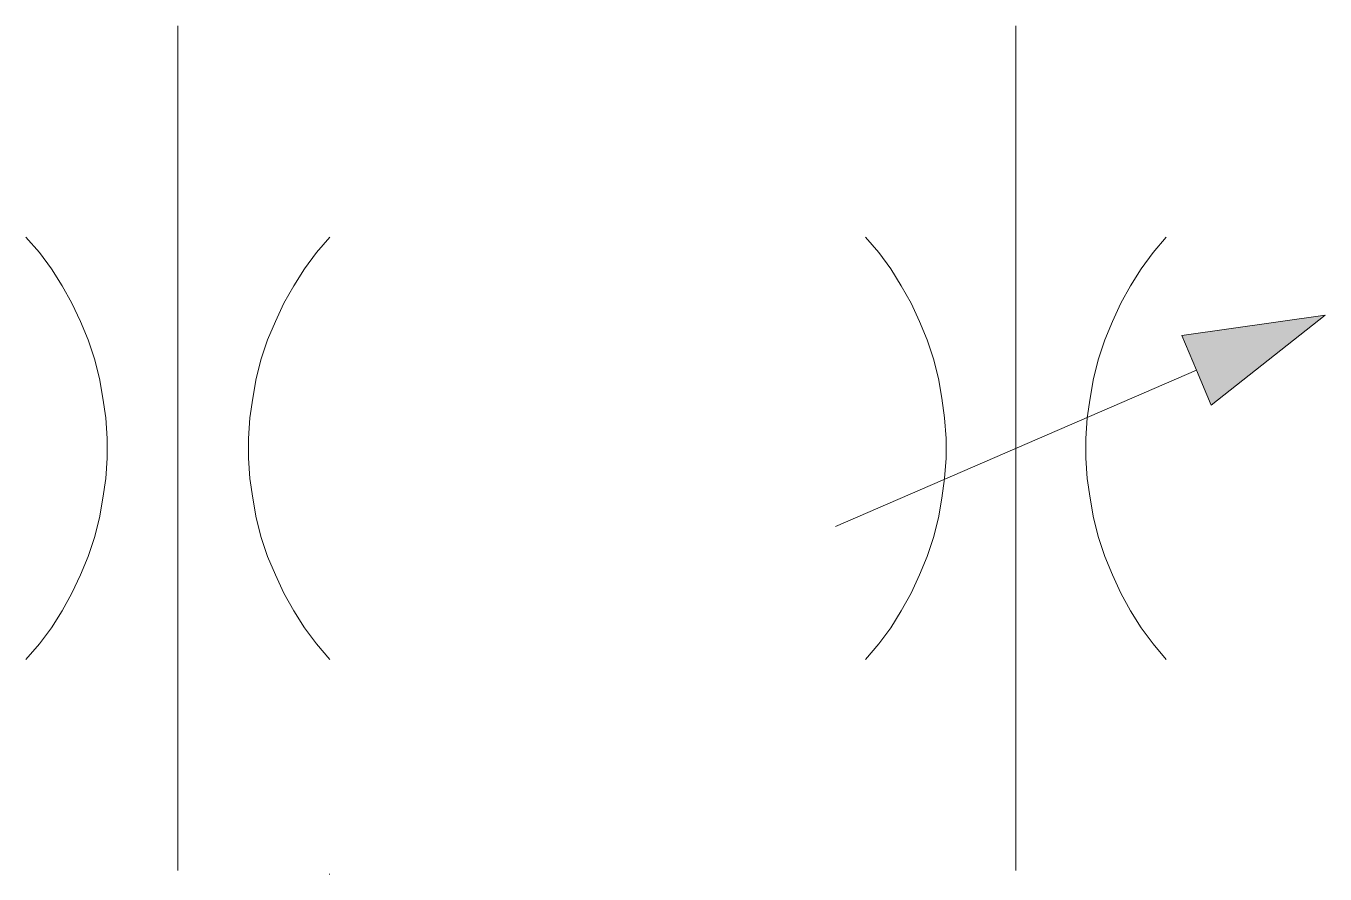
# Model space of a CAD drawing. Header units: millimetres. Extents: x 125.9 to 144.4, y 291.7 to 303.8.
import ezdxf

# ---------------------------------------------------------------- set-up
doc = ezdxf.new("R2010")
doc.units = ezdxf.units.MM
doc.layers.add('Слой по умолчанию', color=7, linetype='Continuous')

# ---------------------------------------------------------------- blocks, each defined once
blk = doc.blocks.new('2026106-194250-1')
at = {"layer": 'Слой по умолчанию', "color": 7, "linetype": 'Continuous', "lineweight": 5}
for points in [[(4.03252, 0), (4.03252, -6.024902)], [(4.03252, -6.024902), (4.03252, -12.049792)]]:
    blk.add_lwpolyline(points, dxfattribs=at)
at = {"layer": 'Слой по умолчанию', "color": 7, "linetype": 'Continuous', "lineweight": 5, "flags": 128}
for points in [[(1.865039, -3.012451), (2.05658, -3.233362), (2.227966, -3.464319), (2.379187, -3.70531), (2.520325, -3.956348), (2.641296, -4.217432), (2.752197, -4.478503), (2.842932, -4.749622), (2.913501, -5.030786), (2.963904, -5.311951), (3.004224, -5.593115), (3.02439, -5.884314), (3.02439, -6.165479), (3.004224, -6.456677), (2.963904, -6.737842), (2.913501, -7.019006), (2.842932, -7.300171), (2.752197, -7.571289), (2.641296, -7.832361), (2.520325, -8.093445), (2.379187, -8.344482), (2.227966, -8.585474), (2.05658, -8.816431), (1.865039, -9.037341)], [(6.2, -9.037341), (6.008459, -8.816431), (5.837073, -8.585474), (5.685852, -8.344482), (5.544714, -8.093445), (5.423743, -7.832361), (5.312842, -7.571289), (5.222119, -7.300171), (5.15155, -7.019006), (5.101135, -6.737842), (5.060815, -6.456677), (5.040649, -6.165479), (5.040649, -5.884314), (5.060815, -5.593115), (5.101135, -5.311951), (5.15155, -5.030786), (5.222119, -4.749622), (5.312842, -4.478503), (5.423743, -4.217432), (5.544714, -3.956348), (5.685852, -3.70531), (5.837073, -3.464319), (6.008459, -3.233362), (6.2, -3.012451)]]:
    blk.add_lwpolyline(points, dxfattribs=at)
at = {"layer": 'Слой по умолчанию', "color": 7, "linetype": 'Continuous', "lineweight": 0}
blk.add_lwpolyline([(6.189917, -12.1), (6.2, -12.1)], dxfattribs=at)
blk = doc.blocks.new('2026106-194250-2')
at = {"layer": 'Слой по умолчанию', "lineweight": 0}
blk.add_hatch(color=7, dxfattribs=at).paths.add_polyline_path([(6.564368, -4.910291), (6.773877, -5.412366), (8.4, -4.127051), (6.354871, -4.418262), (6.564368, -4.910291)])
at = {"layer": 'Слой по умолчанию', "color": 7, "linetype": 'Continuous', "lineweight": 5}
for points in [[(3.990503, 0), (3.990503, -6.024902)], [(6.564368, -4.910291), (1.416626, -7.139502)], [(3.990503, -6.024902), (3.990503, -12.049792)]]:
    blk.add_lwpolyline(points, dxfattribs=at)
at = {"layer": 'Слой по умолчанию', "color": 7, "linetype": 'Continuous', "lineweight": 5, "flags": 128}
for points in [[(1.845605, -3.012451), (2.035156, -3.233362), (2.204749, -3.464319), (2.354395, -3.70531), (2.494067, -3.956348), (2.613782, -4.217432), (2.723511, -4.478503), (2.813306, -4.749622), (2.88313, -5.030786), (2.93302, -5.311951), (2.972925, -5.593115), (2.992871, -5.884314), (2.992871, -6.165479), (2.972925, -6.456677), (2.93302, -6.737842), (2.88313, -7.019006), (2.813306, -7.300171), (2.723511, -7.571289), (2.613782, -7.832361), (2.494067, -8.093445), (2.354395, -8.344482), (2.204749, -8.585474), (2.035156, -8.816431), (1.845605, -9.037341)], [(6.135388, -9.037341), (5.945837, -8.816431), (5.776245, -8.585474), (5.626599, -8.344482), (5.486938, -8.093445), (5.367224, -7.832361), (5.257483, -7.571289), (5.1677, -7.300171), (5.097864, -7.019006), (5.047986, -6.737842), (5.008081, -6.456677), (4.988123, -6.165479), (4.988123, -5.884314), (5.008081, -5.593115), (5.047986, -5.311951), (5.097864, -5.030786), (5.1677, -4.749622), (5.257483, -4.478503), (5.367224, -4.217432), (5.486938, -3.956348), (5.626599, -3.70531), (5.776245, -3.464319), (5.945837, -3.233362), (6.135388, -3.012451)]]:
    blk.add_lwpolyline(points, dxfattribs=at)
blk.add_lwpolyline([(6.564368, -4.910291), (6.773877, -5.412366), (8.4, -4.127051), (6.354871, -4.418262), (6.564368, -4.910291)], close=True, dxfattribs=at)

msp = doc.modelspace()

# ---------------------------------------------------------------- block references
at = {"layer": 'Слой по умолчанию'}
for name, p in [('2026106-194250-1', (124, 303.8)), ('2026106-194250-2', (136, 303.8))]:
    msp.add_blockref(name, p, dxfattribs=at)

doc.saveas('drawing.dxf')
